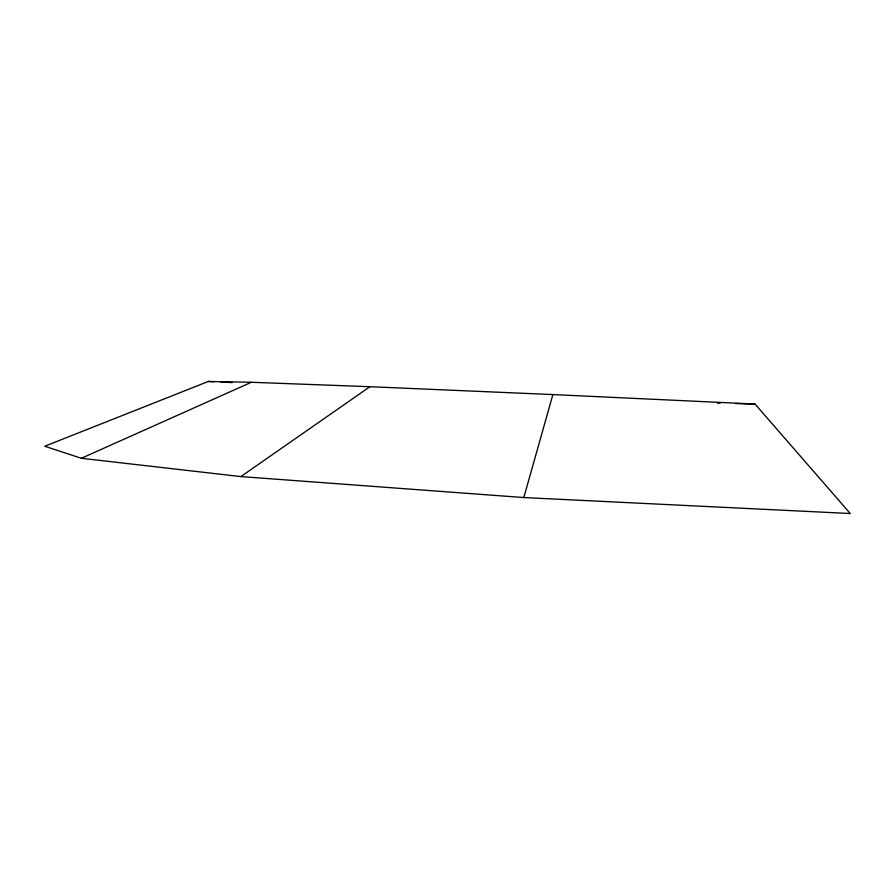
<?xml version="1.0" encoding="UTF-8"?>
<svg xmlns="http://www.w3.org/2000/svg" width="895" height="895" viewBox="0 0 895 895"><rect width="100%" height="100%" fill="white"/><g stroke="black" fill="none" stroke-linecap="round" stroke-linejoin="round"><path stroke-width="1.34" d="M523.821 497.553L552.875 394.572L755.044 404.048L850.25 513.529L523.821 497.553L240.878 476.587L81.355 458.285L44.75 446.236L208.311 381.471L251.35 382.277L369.937 386.707L552.875 394.572M240.878 476.587L369.937 386.707M81.355 458.285L251.35 382.277M717.331 403.119L720.128 403.186M735.489 403.567L755.044 404.048M208.311 381.471L213.883 381.74M220.852 382.075L232.006 382.612"/></g></svg>
